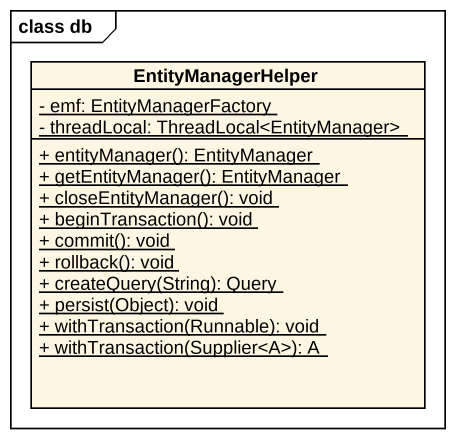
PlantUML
@startuml
mainframe class db
hide circle
hide empty members
skinparam classAttributeIconSize 0
class EntityManagerHelper {
  {static} - emf: EntityManagerFactory
  {static} - threadLocal: ThreadLocal<EntityManager>
  {static} + entityManager(): EntityManager
  {static} + getEntityManager(): EntityManager
  {static} + closeEntityManager(): void
  {static} + beginTransaction(): void
  {static} + commit(): void
  {static} + rollback(): void
  {static} + createQuery(String): Query
  {static} + persist(Object): void
  {static} + withTransaction(Runnable): void
  {static} + withTransaction(Supplier<A>): A
}
@enduml
